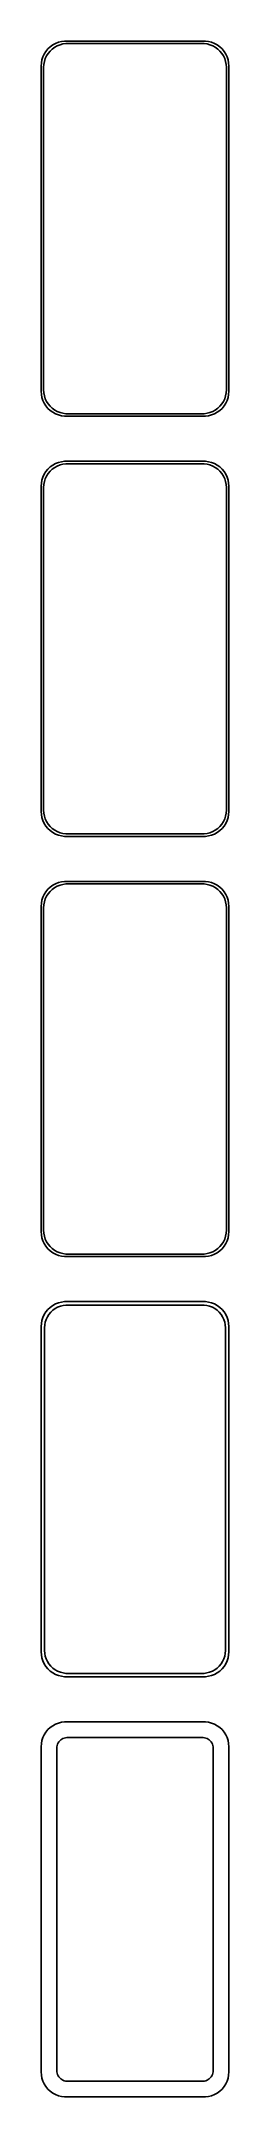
# Model space of a CAD drawing. Header units: metres. Extents: x -19 to 19, y 383 to 793.
import ezdxf

# ---------------------------------------------------------------- set-up
doc = ezdxf.new("R2010")
doc.units = ezdxf.units.M

msp = doc.modelspace()

# ---------------------------------------------------------------- linework, layer by layer
for p, q in [((-15.2951, 793.255), (-15.8789, 793.024)), ((-14.6869, 793.411), (-15.2951, 793.255)), ((-14.0639, 793.49), (-14.6869, 793.411)), ((14.0639, 793.49), (-14.0639, 793.49)), ((14.6869, 793.411), (14.0639, 793.49)), ((15.2951, 793.255), (14.6869, 793.411)), ((15.8789, 793.024), (15.2951, 793.255)), ((-18.7106, 789.127), (-18.75, 788.5)), ((-18.5929, 789.743), (-18.7106, 789.127)), ((-18.3989, 790.341), (-18.5929, 789.743)), ((-18.1315, 790.909), (-18.3989, 790.341)), ((-18.2125, 788.845), (-18.1008, 789.431)), ((-17.7951, 791.439), (-18.1315, 790.909)), ((-18.1008, 789.431), (-17.9164, 789.999)), ((-17.9164, 789.999), (-17.6624, 790.538)), ((-17.3948, 791.923), (-17.7951, 791.439)), ((-17.6624, 790.538), (-17.3428, 791.042)), ((-16.9371, 792.353), (-17.3948, 791.923)), ((-17.3428, 791.042), (-16.9626, 791.502)), ((-16.9626, 791.502), (-16.5278, 791.91)), ((-16.4291, 792.722), (-16.9371, 792.353)), ((-16.5278, 791.91), (-16.0452, 792.261)), ((-15.8789, 793.024), (-16.4291, 792.722)), ((-16.0452, 792.261), (-15.5224, 792.548)), ((-15.5224, 792.548), (-14.9678, 792.768)), ((-14.9678, 792.768), (-14.3901, 792.916)), ((-14.3901, 792.916), (-13.7982, 792.991)), ((-13.7982, 792.991), (13.7982, 792.991)), ((13.7982, 792.991), (14.3901, 792.916)), ((14.3901, 792.916), (14.9678, 792.768)), ((14.9678, 792.768), (15.5224, 792.548)), ((15.5224, 792.548), (16.0452, 792.261)), ((16.4291, 792.722), (15.8789, 793.024)), ((16.0452, 792.261), (16.5278, 791.91)), ((16.9371, 792.353), (16.4291, 792.722)), ((16.5278, 791.91), (16.9626, 791.502)), ((17.3948, 791.923), (16.9371, 792.353)), ((16.9626, 791.502), (17.3428, 791.042)), ((17.3428, 791.042), (17.6624, 790.538)), ((17.7951, 791.439), (17.3948, 791.923)), ((17.6624, 790.538), (17.9164, 789.999)), ((18.1315, 790.909), (17.7951, 791.439)), ((17.9164, 789.999), (18.1008, 789.431)), ((18.1008, 789.431), (18.2125, 788.845)), ((18.3989, 790.341), (18.1315, 790.909)), ((18.5929, 789.743), (18.3989, 790.341)), ((18.7106, 789.127), (18.5929, 789.743)), ((18.75, 788.5), (18.7106, 789.127)), ((-18.75, 788.5), (-18.75, 723.5)), ((-18.25, 788.25), (-18.2125, 788.845)), ((-18.25, 723.75), (-18.25, 788.25)), ((18.2125, 788.845), (18.25, 788.25)), ((18.25, 788.25), (18.25, 723.75)), ((18.75, 723.5), (18.75, 788.5)), ((-18.75, 723.5), (-18.7106, 722.873)), ((-18.2125, 723.155), (-18.25, 723.75)), ((18.25, 723.75), (18.2125, 723.155)), ((18.7106, 722.873), (18.75, 723.5)), ((-18.7106, 722.873), (-18.5929, 722.257)), ((-18.5929, 722.257), (-18.3989, 721.659)), ((-18.3989, 721.659), (-18.1315, 721.091)), ((-18.1008, 722.569), (-18.2125, 723.155)), ((-18.1315, 721.091), (-17.7951, 720.561)), ((-17.9164, 722.001), (-18.1008, 722.569)), ((-17.6624, 721.462), (-17.9164, 722.001)), ((-17.7951, 720.561), (-17.3948, 720.077)), ((-17.3428, 720.958), (-17.6624, 721.462)), ((-17.3948, 720.077), (-16.9371, 719.647)), ((-16.9626, 720.498), (-17.3428, 720.958)), ((-16.5278, 720.09), (-16.9626, 720.498)), ((-16.9371, 719.647), (-16.4291, 719.278)), ((-16.0452, 719.739), (-16.5278, 720.09)), ((-16.4291, 719.278), (-15.8789, 718.976)), ((-15.5224, 719.452), (-16.0452, 719.739)), ((-14.9678, 719.232), (-15.5224, 719.452)), ((-14.3901, 719.084), (-14.9678, 719.232)), ((14.9678, 719.232), (14.3901, 719.084)), ((15.5224, 719.452), (14.9678, 719.232)), ((16.0452, 719.739), (15.5224, 719.452)), ((15.8789, 718.976), (16.4291, 719.278)), ((16.5278, 720.09), (16.0452, 719.739)), ((16.4291, 719.278), (16.9371, 719.647)), ((16.9626, 720.498), (16.5278, 720.09)), ((16.9371, 719.647), (17.3948, 720.077)), ((17.3428, 720.958), (16.9626, 720.498)), ((17.6624, 721.462), (17.3428, 720.958)), ((17.3948, 720.077), (17.7951, 720.561)), ((17.9164, 722.001), (17.6624, 721.462)), ((17.7951, 720.561), (18.1315, 721.091)), ((18.1008, 722.569), (17.9164, 722.001)), ((18.2125, 723.155), (18.1008, 722.569)), ((18.1315, 721.091), (18.3989, 721.659)), ((18.3989, 721.659), (18.5929, 722.257)), ((18.5929, 722.257), (18.7106, 722.873)), ((-15.8789, 718.976), (-15.2951, 718.745)), ((-15.2951, 718.745), (-14.6869, 718.589)), ((-14.6869, 718.589), (-14.0639, 718.51)), ((-13.7982, 719.009), (-14.3901, 719.084)), ((-14.0639, 718.51), (14.0639, 718.51)), ((13.7982, 719.009), (-13.7982, 719.009)), ((14.3901, 719.084), (13.7982, 719.009)), ((14.0639, 718.51), (14.6869, 718.589)), ((14.6869, 718.589), (15.2951, 718.745)), ((15.2951, 718.745), (15.8789, 718.976)), ((-18.1315, 706.909), (-18.3989, 706.341)), ((-17.7951, 707.439), (-18.1315, 706.909)), ((-17.3948, 707.923), (-17.7951, 707.439)), ((-17.6624, 706.538), (-17.3428, 707.042)), ((-16.9371, 708.353), (-17.3948, 707.923)), ((-17.3428, 707.042), (-16.9626, 707.502)), ((-16.9626, 707.502), (-16.5278, 707.91)), ((-16.4291, 708.722), (-16.9371, 708.353)), ((-16.5278, 707.91), (-16.0452, 708.261)), ((-15.8789, 709.024), (-16.4291, 708.722)), ((-16.0452, 708.261), (-15.5224, 708.548)), ((-15.2951, 709.255), (-15.8789, 709.024)), ((-15.5224, 708.548), (-14.9678, 708.768)), ((-14.6869, 709.411), (-15.2951, 709.255)), ((-14.9678, 708.768), (-14.3901, 708.916)), ((-14.0639, 709.49), (-14.6869, 709.411)), ((-14.3901, 708.916), (-13.7982, 708.991)), ((14.0639, 709.49), (-14.0639, 709.49)), ((-13.7982, 708.991), (13.7982, 708.991)), ((13.7982, 708.991), (14.3901, 708.916)), ((14.6869, 709.411), (14.0639, 709.49)), ((14.3901, 708.916), (14.9678, 708.768)), ((15.2951, 709.255), (14.6869, 709.411)), ((14.9678, 708.768), (15.5224, 708.548)), ((15.8789, 709.024), (15.2951, 709.255)), ((15.5224, 708.548), (16.0452, 708.261)), ((16.4291, 708.722), (15.8789, 709.024)), ((16.0452, 708.261), (16.5278, 707.91)), ((16.9371, 708.353), (16.4291, 708.722)), ((16.5278, 707.91), (16.9626, 707.502)), ((17.3948, 707.923), (16.9371, 708.353)), ((16.9626, 707.502), (17.3428, 707.042)), ((17.3428, 707.042), (17.6624, 706.538)), ((17.7951, 707.439), (17.3948, 707.923)), ((18.1315, 706.909), (17.7951, 707.439)), ((18.3989, 706.341), (18.1315, 706.909)), ((-18.7106, 705.127), (-18.75, 704.5)), ((-18.75, 704.5), (-18.75, 639.5)), ((-18.5929, 705.743), (-18.7106, 705.127)), ((-18.3989, 706.341), (-18.5929, 705.743)), ((-18.25, 704.25), (-18.2125, 704.845)), ((-18.25, 639.75), (-18.25, 704.25)), ((-18.2125, 704.845), (-18.1008, 705.431)), ((-18.1008, 705.431), (-17.9164, 705.999)), ((-17.9164, 705.999), (-17.6624, 706.538)), ((17.6624, 706.538), (17.9164, 705.999)), ((17.9164, 705.999), (18.1008, 705.431)), ((18.1008, 705.431), (18.2125, 704.845)), ((18.2125, 704.845), (18.25, 704.25)), ((18.25, 704.25), (18.25, 639.75)), ((18.5929, 705.743), (18.3989, 706.341)), ((18.7106, 705.127), (18.5929, 705.743)), ((18.75, 704.5), (18.7106, 705.127)), ((18.75, 639.5), (18.75, 704.5)), ((-18.75, 639.5), (-18.7106, 638.873)), ((-18.7106, 638.873), (-18.5929, 638.257)), ((-18.5929, 638.257), (-18.3989, 637.659)), ((-18.3989, 637.659), (-18.1315, 637.091)), ((-18.2125, 639.155), (-18.25, 639.75)), ((-18.1008, 638.569), (-18.2125, 639.155)), ((-18.1315, 637.091), (-17.7951, 636.561)), ((-17.9164, 638.001), (-18.1008, 638.569)), ((-17.6624, 637.462), (-17.9164, 638.001)), ((-17.3428, 636.958), (-17.6624, 637.462)), ((17.6624, 637.462), (17.3428, 636.958)), ((17.9164, 638.001), (17.6624, 637.462)), ((17.7951, 636.561), (18.1315, 637.091)), ((18.1008, 638.569), (17.9164, 638.001)), ((18.2125, 639.155), (18.1008, 638.569)), ((18.1315, 637.091), (18.3989, 637.659)), ((18.25, 639.75), (18.2125, 639.155)), ((18.3989, 637.659), (18.5929, 638.257)), ((18.5929, 638.257), (18.7106, 638.873)), ((18.7106, 638.873), (18.75, 639.5)), ((-17.7951, 636.561), (-17.3948, 636.077)), ((-17.3948, 636.077), (-16.9371, 635.647)), ((-16.9626, 636.498), (-17.3428, 636.958)), ((-16.5278, 636.09), (-16.9626, 636.498)), ((-16.9371, 635.647), (-16.4291, 635.278)), ((-16.0452, 635.739), (-16.5278, 636.09)), ((-16.4291, 635.278), (-15.8789, 634.976)), ((-15.5224, 635.452), (-16.0452, 635.739)), ((-15.8789, 634.976), (-15.2951, 634.745)), ((-14.9678, 635.232), (-15.5224, 635.452)), ((-15.2951, 634.745), (-14.6869, 634.589)), ((-14.3901, 635.084), (-14.9678, 635.232)), ((-14.6869, 634.589), (-14.0639, 634.51)), ((-13.7982, 635.009), (-14.3901, 635.084)), ((-14.0639, 634.51), (14.0639, 634.51)), ((13.7982, 635.009), (-13.7982, 635.009)), ((14.3901, 635.084), (13.7982, 635.009)), ((14.0639, 634.51), (14.6869, 634.589)), ((14.9678, 635.232), (14.3901, 635.084)), ((14.6869, 634.589), (15.2951, 634.745)), ((15.5224, 635.452), (14.9678, 635.232)), ((15.2951, 634.745), (15.8789, 634.976)), ((16.0452, 635.739), (15.5224, 635.452)), ((15.8789, 634.976), (16.4291, 635.278)), ((16.5278, 636.09), (16.0452, 635.739)), ((16.4291, 635.278), (16.9371, 635.647)), ((16.9626, 636.498), (16.5278, 636.09)), ((16.9371, 635.647), (17.3948, 636.077)), ((17.3428, 636.958), (16.9626, 636.498)), ((17.3948, 636.077), (17.7951, 636.561)), ((-16.4291, 624.722), (-16.9371, 624.353)), ((-15.8789, 625.024), (-16.4291, 624.722)), ((-15.2951, 625.255), (-15.8789, 625.024)), ((-15.5224, 624.548), (-14.9678, 624.768)), ((-14.6869, 625.411), (-15.2951, 625.255)), ((-14.9678, 624.768), (-14.3901, 624.916)), ((-14.0639, 625.49), (-14.6869, 625.411)), ((-14.3901, 624.916), (-13.7982, 624.991)), ((14.0639, 625.49), (-14.0639, 625.49)), ((-13.7982, 624.991), (13.7982, 624.991)), ((13.7982, 624.991), (14.3901, 624.916)), ((14.6869, 625.411), (14.0639, 625.49)), ((14.3901, 624.916), (14.9678, 624.768)), ((15.2951, 625.255), (14.6869, 625.411)), ((14.9678, 624.768), (15.5224, 624.548)), ((15.8789, 625.024), (15.2951, 625.255)), ((16.4291, 624.722), (15.8789, 625.024)), ((16.9371, 624.353), (16.4291, 624.722)), ((-18.7106, 621.127), (-18.75, 620.5)), ((-18.5929, 621.743), (-18.7106, 621.127)), ((-18.3989, 622.341), (-18.5929, 621.743)), ((-18.1315, 622.909), (-18.3989, 622.341)), ((-18.25, 620.25), (-18.2125, 620.845)), ((-18.2125, 620.845), (-18.1008, 621.431)), ((-17.7951, 623.439), (-18.1315, 622.909)), ((-18.1008, 621.431), (-17.9164, 621.999)), ((-17.9164, 621.999), (-17.6624, 622.538)), ((-17.3948, 623.923), (-17.7951, 623.439)), ((-17.6624, 622.538), (-17.3428, 623.042)), ((-16.9371, 624.353), (-17.3948, 623.923)), ((-17.3428, 623.042), (-16.9626, 623.502)), ((-16.9626, 623.502), (-16.5278, 623.91)), ((-16.5278, 623.91), (-16.0452, 624.261)), ((-16.0452, 624.261), (-15.5224, 624.548)), ((15.5224, 624.548), (16.0452, 624.261)), ((16.0452, 624.261), (16.5278, 623.91)), ((16.5278, 623.91), (16.9626, 623.502)), ((17.3948, 623.923), (16.9371, 624.353)), ((16.9626, 623.502), (17.3428, 623.042)), ((17.3428, 623.042), (17.6624, 622.538)), ((17.7951, 623.439), (17.3948, 623.923)), ((17.6624, 622.538), (17.9164, 621.999)), ((18.1315, 622.909), (17.7951, 623.439)), ((17.9164, 621.999), (18.1008, 621.431)), ((18.1008, 621.431), (18.2125, 620.845)), ((18.3989, 622.341), (18.1315, 622.909)), ((18.2125, 620.845), (18.25, 620.25)), ((18.5929, 621.743), (18.3989, 622.341)), ((18.7106, 621.127), (18.5929, 621.743)), ((18.75, 620.5), (18.7106, 621.127)), ((-18.75, 620.5), (-18.75, 555.5)), ((-18.25, 555.75), (-18.25, 620.25)), ((18.25, 620.25), (18.25, 555.75)), ((18.75, 555.5), (18.75, 620.5)), ((-18.75, 555.5), (-18.7106, 554.873)), ((-18.7106, 554.873), (-18.5929, 554.257)), ((-18.2125, 555.155), (-18.25, 555.75)), ((-18.1008, 554.569), (-18.2125, 555.155)), ((18.2125, 555.155), (18.1008, 554.569)), ((18.25, 555.75), (18.2125, 555.155)), ((18.5929, 554.257), (18.7106, 554.873)), ((18.7106, 554.873), (18.75, 555.5)), ((-18.5929, 554.257), (-18.3989, 553.659)), ((-18.3989, 553.659), (-18.1315, 553.091)), ((-18.1315, 553.091), (-17.7951, 552.561)), ((-17.9164, 554.001), (-18.1008, 554.569)), ((-17.6624, 553.462), (-17.9164, 554.001)), ((-17.7951, 552.561), (-17.3948, 552.077)), ((-17.3428, 552.958), (-17.6624, 553.462)), ((-17.3948, 552.077), (-16.9371, 551.647)), ((-16.9626, 552.498), (-17.3428, 552.958)), ((-16.5278, 552.09), (-16.9626, 552.498)), ((-16.9371, 551.647), (-16.4291, 551.278)), ((-16.0452, 551.739), (-16.5278, 552.09)), ((-16.4291, 551.278), (-15.8789, 550.976)), ((-15.5224, 551.452), (-16.0452, 551.739)), ((-15.8789, 550.976), (-15.2951, 550.745)), ((-14.9678, 551.232), (-15.5224, 551.452)), ((-15.2951, 550.745), (-14.6869, 550.589)), ((-14.3901, 551.084), (-14.9678, 551.232)), ((-13.7982, 551.009), (-14.3901, 551.084)), ((13.7982, 551.009), (-13.7982, 551.009)), ((14.3901, 551.084), (13.7982, 551.009)), ((14.9678, 551.232), (14.3901, 551.084)), ((14.6869, 550.589), (15.2951, 550.745)), ((15.5224, 551.452), (14.9678, 551.232)), ((15.2951, 550.745), (15.8789, 550.976)), ((16.0452, 551.739), (15.5224, 551.452)), ((15.8789, 550.976), (16.4291, 551.278)), ((16.5278, 552.09), (16.0452, 551.739)), ((16.4291, 551.278), (16.9371, 551.647)), ((16.9626, 552.498), (16.5278, 552.09)), ((16.9371, 551.647), (17.3948, 552.077)), ((17.3428, 552.958), (16.9626, 552.498)), ((17.6624, 553.462), (17.3428, 552.958)), ((17.3948, 552.077), (17.7951, 552.561)), ((17.9164, 554.001), (17.6624, 553.462)), ((17.7951, 552.561), (18.1315, 553.091)), ((18.1008, 554.569), (17.9164, 554.001)), ((18.1315, 553.091), (18.3989, 553.659)), ((18.3989, 553.659), (18.5929, 554.257)), ((-14.6869, 550.589), (-14.0639, 550.51)), ((-14.0639, 550.51), (14.0639, 550.51)), ((14.0639, 550.51), (14.6869, 550.589)), ((-18.1315, 538.909), (-18.3989, 538.341)), ((-17.7951, 539.439), (-18.1315, 538.909)), ((-17.3948, 539.923), (-17.7951, 539.439)), ((-17.7569, 537.935), (-17.5121, 538.456)), ((-17.5121, 538.456), (-17.204, 538.941)), ((-16.9371, 540.353), (-17.3948, 539.923)), ((-17.204, 538.941), (-16.8375, 539.384)), ((-16.4291, 540.722), (-16.9371, 540.353)), ((-16.8375, 539.384), (-16.4184, 539.778)), ((-15.8789, 541.024), (-16.4291, 540.722)), ((-16.4184, 539.778), (-15.9532, 540.116)), ((-15.9532, 540.116), (-15.4494, 540.393)), ((-15.2951, 541.255), (-15.8789, 541.024)), ((-15.4494, 540.393), (-14.9148, 540.604)), ((-14.6869, 541.411), (-15.2951, 541.255)), ((-14.9148, 540.604), (-14.3579, 540.747)), ((-14.0639, 541.49), (-14.6869, 541.411)), ((-14.3579, 540.747), (-13.7875, 540.819)), ((14.0639, 541.49), (-14.0639, 541.49)), ((-13.7875, 540.819), (13.7875, 540.819)), ((13.7875, 540.819), (14.3579, 540.747)), ((14.6869, 541.411), (14.0639, 541.49)), ((14.3579, 540.747), (14.9148, 540.604)), ((15.2951, 541.255), (14.6869, 541.411)), ((14.9148, 540.604), (15.4494, 540.393)), ((15.8789, 541.024), (15.2951, 541.255)), ((15.4494, 540.393), (15.9532, 540.116)), ((16.4291, 540.722), (15.8789, 541.024)), ((15.9532, 540.116), (16.4184, 539.778)), ((16.4184, 539.778), (16.8375, 539.384)), ((16.9371, 540.353), (16.4291, 540.722)), ((16.8375, 539.384), (17.204, 538.941)), ((17.3948, 539.923), (16.9371, 540.353)), ((17.204, 538.941), (17.5121, 538.456)), ((17.7951, 539.439), (17.3948, 539.923)), ((17.5121, 538.456), (17.7569, 537.935)), ((18.1315, 538.909), (17.7951, 539.439)), ((18.3989, 538.341), (18.1315, 538.909)), ((-18.7106, 537.127), (-18.75, 536.5)), ((-18.75, 536.5), (-18.75, 471.5)), ((-18.5929, 537.743), (-18.7106, 537.127)), ((-18.3989, 538.341), (-18.5929, 537.743)), ((-18.0784, 536.25), (-18.0423, 536.824)), ((-18.0784, 471.75), (-18.0784, 536.25)), ((-18.0423, 536.824), (-17.9346, 537.389)), ((-17.9346, 537.389), (-17.7569, 537.935)), ((17.7569, 537.935), (17.9346, 537.389)), ((17.9346, 537.389), (18.0423, 536.824)), ((18.0423, 536.824), (18.0784, 536.25)), ((18.0784, 536.25), (18.0784, 471.75)), ((18.5929, 537.743), (18.3989, 538.341)), ((18.7106, 537.127), (18.5929, 537.743)), ((18.75, 536.5), (18.7106, 537.127)), ((18.75, 471.5), (18.75, 536.5)), ((-18.75, 471.5), (-18.7106, 470.873)), ((-18.7106, 470.873), (-18.5929, 470.257)), ((-18.5929, 470.257), (-18.3989, 469.659)), ((-18.3989, 469.659), (-18.1315, 469.091)), ((-18.1315, 469.091), (-17.7951, 468.561)), ((-18.0423, 471.176), (-18.0784, 471.75)), ((-17.9346, 470.611), (-18.0423, 471.176)), ((-17.7569, 470.065), (-17.9346, 470.611)), ((-17.7951, 468.561), (-17.3948, 468.077)), ((-17.5121, 469.544), (-17.7569, 470.065)), ((-17.204, 469.059), (-17.5121, 469.544)), ((-16.8375, 468.616), (-17.204, 469.059)), ((-16.4184, 468.222), (-16.8375, 468.616)), ((16.8375, 468.616), (16.4184, 468.222)), ((17.204, 469.059), (16.8375, 468.616)), ((17.5121, 469.544), (17.204, 469.059)), ((17.3948, 468.077), (17.7951, 468.561)), ((17.7569, 470.065), (17.5121, 469.544)), ((17.9346, 470.611), (17.7569, 470.065)), ((17.7951, 468.561), (18.1315, 469.091)), ((18.0423, 471.176), (17.9346, 470.611)), ((18.0784, 471.75), (18.0423, 471.176)), ((18.1315, 469.091), (18.3989, 469.659)), ((18.3989, 469.659), (18.5929, 470.257)), ((18.5929, 470.257), (18.7106, 470.873)), ((18.7106, 470.873), (18.75, 471.5)), ((-17.3948, 468.077), (-16.9371, 467.647)), ((-16.9371, 467.647), (-16.4291, 467.278)), ((-16.4291, 467.278), (-15.8789, 466.976)), ((-15.9532, 467.884), (-16.4184, 468.222)), ((-15.4494, 467.607), (-15.9532, 467.884)), ((-15.8789, 466.976), (-15.2951, 466.745)), ((-14.9148, 467.396), (-15.4494, 467.607)), ((-15.2951, 466.745), (-14.6869, 466.589)), ((-14.3579, 467.253), (-14.9148, 467.396)), ((-14.6869, 466.589), (-14.0639, 466.51)), ((-13.7875, 467.181), (-14.3579, 467.253)), ((-14.0639, 466.51), (14.0639, 466.51)), ((13.7875, 467.181), (-13.7875, 467.181)), ((14.3579, 467.253), (13.7875, 467.181)), ((14.0639, 466.51), (14.6869, 466.589)), ((14.9148, 467.396), (14.3579, 467.253)), ((14.6869, 466.589), (15.2951, 466.745)), ((15.4494, 467.607), (14.9148, 467.396)), ((15.2951, 466.745), (15.8789, 466.976)), ((15.9532, 467.884), (15.4494, 467.607)), ((15.8789, 466.976), (16.4291, 467.278)), ((16.4184, 468.222), (15.9532, 467.884)), ((16.4291, 467.278), (16.9371, 467.647)), ((16.9371, 467.647), (17.3948, 468.077)), ((-16.9371, 456.353), (-17.3948, 455.923)), ((-16.4291, 456.722), (-16.9371, 456.353)), ((-15.8789, 457.024), (-16.4291, 456.722)), ((-15.2951, 457.255), (-15.8789, 457.024)), ((-14.6869, 457.411), (-15.2951, 457.255)), ((-14.0639, 457.49), (-14.6869, 457.411)), ((14.0639, 457.49), (-14.0639, 457.49)), ((14.6869, 457.411), (14.0639, 457.49)), ((15.2951, 457.255), (14.6869, 457.411)), ((15.8789, 457.024), (15.2951, 457.255)), ((16.4291, 456.722), (15.8789, 457.024)), ((16.9371, 456.353), (16.4291, 456.722)), ((17.3948, 455.923), (16.9371, 456.353)), ((-18.7106, 453.127), (-18.75, 452.5)), ((-18.75, 452.5), (-18.75, 387.5)), ((-18.5929, 453.743), (-18.7106, 453.127)), ((-18.3989, 454.341), (-18.5929, 453.743)), ((-18.1315, 454.909), (-18.3989, 454.341)), ((-17.7951, 455.439), (-18.1315, 454.909)), ((-17.3948, 455.923), (-17.7951, 455.439)), ((-15.6096, 452.25), (-15.593, 452.514)), ((-15.6096, 387.75), (-15.6096, 452.25)), ((-15.593, 452.514), (-15.5434, 452.775)), ((-15.5434, 452.775), (-15.4615, 453.027)), ((-15.4615, 453.027), (-15.3487, 453.266)), ((-15.3487, 453.266), (-15.2067, 453.49)), ((-15.2067, 453.49), (-15.0378, 453.694)), ((-15.0378, 453.694), (-14.8447, 453.875)), ((-14.8447, 453.875), (-14.6304, 454.031)), ((-14.6304, 454.031), (-14.3982, 454.159)), ((-14.3982, 454.159), (-14.1519, 454.256)), ((-14.1519, 454.256), (-13.8953, 454.322)), ((-13.8953, 454.322), (-13.6325, 454.355)), ((-13.6325, 454.355), (13.6325, 454.355)), ((13.6325, 454.355), (13.8953, 454.322)), ((13.8953, 454.322), (14.1519, 454.256)), ((14.1519, 454.256), (14.3982, 454.159)), ((14.3982, 454.159), (14.6304, 454.031)), ((14.6304, 454.031), (14.8447, 453.875)), ((14.8447, 453.875), (15.0378, 453.694)), ((15.0378, 453.694), (15.2067, 453.49)), ((15.2067, 453.49), (15.3487, 453.266)), ((15.3487, 453.266), (15.4615, 453.027)), ((15.4615, 453.027), (15.5434, 452.775)), ((15.5434, 452.775), (15.593, 452.514)), ((15.593, 452.514), (15.6096, 452.25)), ((15.6096, 452.25), (15.6096, 387.75)), ((17.7951, 455.439), (17.3948, 455.923)), ((18.1315, 454.909), (17.7951, 455.439)), ((18.3989, 454.341), (18.1315, 454.909)), ((18.5929, 453.743), (18.3989, 454.341)), ((18.7106, 453.127), (18.5929, 453.743)), ((18.75, 452.5), (18.7106, 453.127)), ((18.75, 387.5), (18.75, 452.5)), ((-18.75, 387.5), (-18.7106, 386.873)), ((-18.7106, 386.873), (-18.5929, 386.257)), ((-15.593, 387.486), (-15.6096, 387.75)), ((-15.5434, 387.225), (-15.593, 387.486)), ((-15.4615, 386.973), (-15.5434, 387.225)), ((-15.3487, 386.734), (-15.4615, 386.973)), ((-15.2067, 386.51), (-15.3487, 386.734)), ((-15.0378, 386.306), (-15.2067, 386.51)), ((15.2067, 386.51), (15.0378, 386.306)), ((15.3487, 386.734), (15.2067, 386.51)), ((15.4615, 386.973), (15.3487, 386.734)), ((15.5434, 387.225), (15.4615, 386.973)), ((15.593, 387.486), (15.5434, 387.225)), ((15.6096, 387.75), (15.593, 387.486)), ((18.5929, 386.257), (18.7106, 386.873)), ((18.7106, 386.873), (18.75, 387.5)), ((-18.5929, 386.257), (-18.3989, 385.659)), ((-18.3989, 385.659), (-18.1315, 385.091)), ((-18.1315, 385.091), (-17.7951, 384.561)), ((-17.7951, 384.561), (-17.3948, 384.077)), ((-17.3948, 384.077), (-16.9371, 383.647)), ((-16.9371, 383.647), (-16.4291, 383.278)), ((-16.4291, 383.278), (-15.8789, 382.976)), ((-15.8789, 382.976), (-15.2951, 382.745)), ((-15.2951, 382.745), (-14.6869, 382.589)), ((-14.8447, 386.125), (-15.0378, 386.306)), ((-14.6304, 385.969), (-14.8447, 386.125)), ((-14.6869, 382.589), (-14.0639, 382.51)), ((-14.3982, 385.841), (-14.6304, 385.969)), ((-14.1519, 385.744), (-14.3982, 385.841)), ((-13.8953, 385.678), (-14.1519, 385.744)), ((-14.0639, 382.51), (14.0639, 382.51)), ((-13.6325, 385.645), (-13.8953, 385.678)), ((13.6325, 385.645), (-13.6325, 385.645)), ((13.8953, 385.678), (13.6325, 385.645)), ((14.1519, 385.744), (13.8953, 385.678)), ((14.0639, 382.51), (14.6869, 382.589)), ((14.3982, 385.841), (14.1519, 385.744)), ((14.6304, 385.969), (14.3982, 385.841)), ((14.8447, 386.125), (14.6304, 385.969)), ((14.6869, 382.589), (15.2951, 382.745)), ((15.0378, 386.306), (14.8447, 386.125)), ((15.2951, 382.745), (15.8789, 382.976)), ((15.8789, 382.976), (16.4291, 383.278)), ((16.4291, 383.278), (16.9371, 383.647)), ((16.9371, 383.647), (17.3948, 384.077)), ((17.3948, 384.077), (17.7951, 384.561)), ((17.7951, 384.561), (18.1315, 385.091)), ((18.1315, 385.091), (18.3989, 385.659)), ((18.3989, 385.659), (18.5929, 386.257))]:
    msp.add_line(p, q)

doc.saveas('drawing.dxf')
